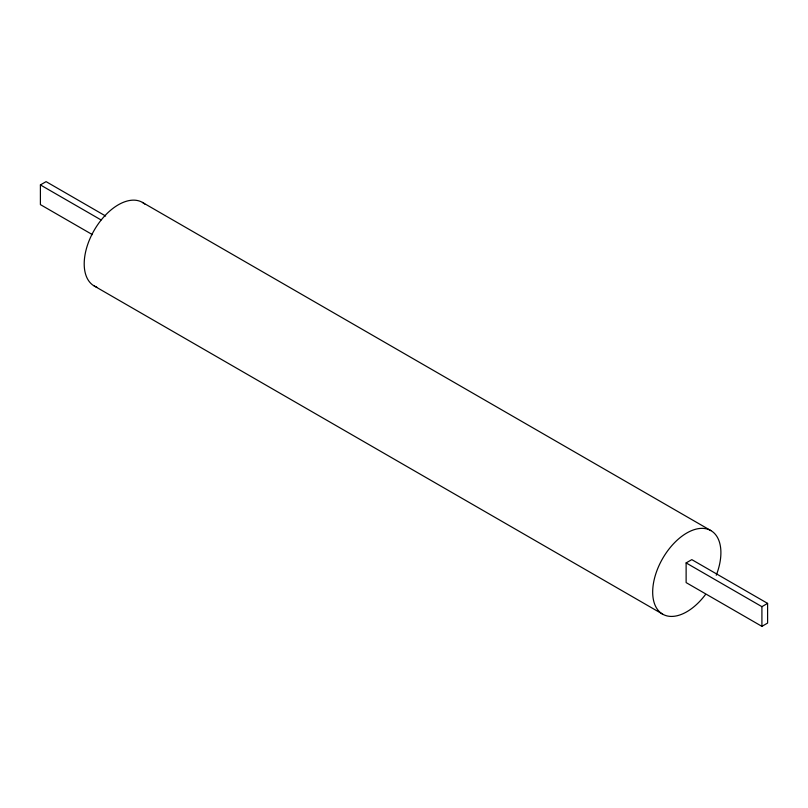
<?xml version="1.0" encoding="UTF-8"?>
<svg xmlns="http://www.w3.org/2000/svg" width="808" height="808" viewBox="0 0 808 808"><rect width="100%" height="100%" fill="white"/><g stroke="black" fill="none" stroke-linecap="round" stroke-linejoin="round"><path stroke-width="1.21" d="M92.375 234.623L40.4 204.616L40.4 184.921L46.086 181.638L105.636 216.019M686.123 562.913L691.8 559.631L767.6 603.384L767.6 623.079L761.914 626.362L686.123 582.598L686.123 562.913L761.914 606.667L767.6 603.384M142.43 202.414L710.909 530.614M40.4 184.921L101.04 219.928M94.193 285.961L662.671 614.161M761.914 606.667L761.914 626.362M705.455 594.577A48.238 27.846 -60 0 1 653.43 599.859A48.238 27.846 -60 0 1 692.193 530.381A48.238 27.846 -60 0 1 716.252 575.225M96.819 287.173A48.238 27.846 -60 0 1 94.193 230.26A48.238 27.846 -60 0 1 144.794 204.071"/></g></svg>
